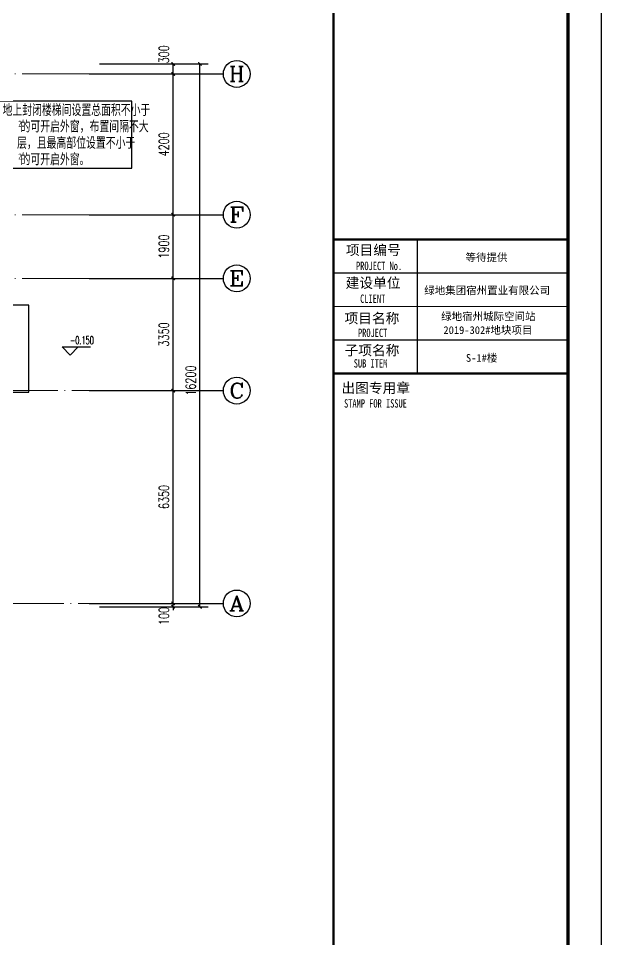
# Model space of a CAD drawing. Extents: x 1247970 to 1725648, y 860327 to 1277876.
# Drawn here: x 1366674 to 1384070, y 1127524 to 1155014 of the extents above; entities that cross this region are included whole.
import ezdxf
from ezdxf.enums import TextEntityAlignment as Align

# ---------------------------------------------------------------- set-up
doc = ezdxf.new("R2010")
doc.units = 0
doc.header["$LTSCALE"] = 1000
doc.header["$MEASUREMENT"] = 0
doc.linetypes.add('DOTE', pattern=[2.42, 2, -0.2, 0.02, -0.2])
doc.layers.get('0').update_dxf_attribs({"color": 254})
for name, color, linetype in [('A-EQPM-MECH', 251, 'Continuous'), ('AXIS', 254, 'Continuous'), ('AXIS_TEXT', 7, 'Continuous'), ('C-AXIS(轴号)', 254, 'Continuous'), ('C-AXIS-T(字)', 254, 'Continuous'), ('DIM_ELEV', 254, 'Continuous'), ('H-P-BZ', 3, 'Continuous'), ('图框', 140, 'Continuous'), ('图签文字', 251, 'Continuous')]:
    doc.layers.add(name, color=color, linetype=linetype)
doc.layers.add('DOTE', color=14, linetype='DOTE', lineweight=9)
doc.layers.add('图签', color=147, linetype='Continuous', lineweight=18)
doc.styles.add('_TCH_AXIS', font='COMPLEX', dxfattribs={"bigfont": 'GBCBIG'})
doc.styles.add('_TCH_DIM', font='SIMPLEX.shx', dxfattribs={"width": 0.7, "bigfont": 'GBCBIG.shx'})
doc.styles.add('_TCH_DIM_T3', font='SIMPLEX.shx', dxfattribs={"width": 0.705882, "bigfont": 'GBCBIG.shx'})
doc.styles.add('COMPLEX', font='COMPLEX')
doc.styles.add('HZTXT', font='tssdeng.shx', dxfattribs={"width": 0.7, "bigfont": 'hztxt.shx'})
doc.styles.add('宋体', font='', dxfattribs={"height": 50})
doc.styles.add('建筑图签-1', font='simhei.ttf', dxfattribs={"width": 0.7})
doc.styles.get('宋体').set_extended_font_data('SimSun')
doc.dimstyles.new('_TCH_ARCH&&100', dxfattribs={"dimtxt": 297.5, "dimasz": 100, "dimexe": 250, "dimexo": 300, "dimgap": 126.25, "dimtad": 1, "dimdec": 0, "dimzin": 0, "dimdsep": 46, "dimtxsty": '_TCH_DIM_T3', "dimblk": 'ARCHTICK', "dimcen": 0.09, "dimclrt": 256, "dimazin": 2, "dimtfac": 1, "dimtdec": 0, "dimtix": 1, "dimtmove": 2, "dimatfit": 3, "dimfxl": 0, "dimtolj": 1, "dimtzin": 0, "dimarcsym": 0})

# ---------------------------------------------------------------- blocks, each defined once
blk = doc.blocks.new('tq123')
at = {"layer": '图框'}
for points, const_width in [([(-6995, 0), (-6995, 57400)], 70), ([(-6995, 35100), (5, 35100)], 70), ([(-6995, 35100), (5, 35100)], 70), ([(-4495, 31100), (-4495, 35100)], 35), ([(-6995, 34100), (5, 34100)], 35), ([(-6995, 33100), (5, 33100)], 35), ([(-6995, 32100), (5, 32100)], 35), ([(5, 31100), (-6995, 31100)], 70)]:
    blk.add_lwpolyline(points, dxfattribs=dict(at, const_width=const_width))
at = {"layer": '图框', "style": '建筑图签-1', "width": 0.7}
for s, p in [('PROJECT No.', (-6325, 34185, -1799)), ('CLIENT', (-6201, 33206)), ('PROJECT', (-6266, 32187)), ('SUB ITEM', (-6393, 31276)), ('STAMP FOR ISSUE', (-6682, 30081))]:
    blk.add_text(s, height=250, dxfattribs=at).set_placement(p)
at = {"layer": '图签', "color": 2, "style": '宋体'}
for s, height, p in [('等待提供', 229.3, (-3058, 34448)), ('绿地集团宿州置业有限公司', 229.34, (-4290, 33462)), ('绿地宿州城际空间站', 229.3, (-3785, 32688)), ('2019-302#地块项目', 229.34, (-3718, 32279)), ('S-1#楼', 229.3, (-3046, 31448))]:
    blk.add_text(s, height=height, dxfattribs=at).set_placement(p)
at = {"layer": '图签文字', "color": 7, "style": '建筑图签-1'}
for s, p in [('项目编号', (-6627, 34632)), ('建设单位', (-6635, 33655)), ('项目名称', (-6668, 32597)), ('子项名称', (-6668, 31640)), ('出图专用章', (-6759, 30518))]:
    blk.add_text(s, height=300, dxfattribs=at).set_placement(p)
blk = doc.blocks.new('_ArchTick')
at = {"color": 0, "linetype": 'ByBlock', "const_width": 0.4}
blk.add_lwpolyline([(-0.5, -0.5), (0.5, 0.5)], dxfattribs=at)
blk = doc.blocks.new('*D131')
at = {"layer": 'AXIS', "color": 0, "lineweight": -2, "transparency": 16777216}
for p, q in [((1369088, 1153656), (1372338, 1153656)), ((1372088, 1137456), (1372088, 1153656)), ((1369088, 1137456), (1372338, 1137456))]:
    blk.add_line(p, q, dxfattribs=at)
at = {"layer": 'Defpoints', "color": 0, "transparency": 16777216}
for p in [(1368788, 1153656), (1372088, 1153656), (1368788, 1137456)]:
    blk.add_point(p, dxfattribs=at)
at = {"layer": 'AXIS', "color": 0, "lineweight": -2, "transparency": 16777216, "xscale": 100, "yscale": 100, "zscale": 100}
for p, rotation in [((1372088, 1153656), 90), ((1372088, 1137456), 270)]:
    blk.add_blockref('_ArchTick', p, dxfattribs=dict(at, rotation=rotation))
at = {"layer": 'AXIS', "transparency": 16777216, "insert": (1371813, 1144206), "char_height": 297.5, "attachment_point": 5, "rotation": 90, "style": '_TCH_DIM_T3'}
blk.add_mtext('\\A1;16200', dxfattribs=at)
blk = doc.blocks.new('*D132')
at = {"layer": 'AXIS', "color": 0, "lineweight": -2, "transparency": 16777216}
for p, q in [((1369088, 1153656), (1371538, 1153656)), ((1371288, 1153356), (1371288, 1153656)), ((1369088, 1153356), (1371538, 1153356))]:
    blk.add_line(p, q, dxfattribs=at)
at = {"layer": 'Defpoints', "color": 0, "transparency": 16777216}
for p in [(1368788, 1153656), (1371288, 1153656), (1368788, 1153356)]:
    blk.add_point(p, dxfattribs=at)
at = {"layer": 'AXIS', "color": 0, "lineweight": -2, "transparency": 16777216, "xscale": 100, "yscale": 100, "zscale": 100}
for p, rotation in [((1371288, 1153656), 90), ((1371288, 1153356), 270)]:
    blk.add_blockref('_ArchTick', p, dxfattribs=dict(at, rotation=rotation))
at = {"layer": 'AXIS', "transparency": 16777216, "insert": (1371013, 1153945), "char_height": 297.5, "attachment_point": 5, "rotation": 90, "style": '_TCH_DIM_T3'}
blk.add_mtext('\\A1;300', dxfattribs=at)
blk = doc.blocks.new('*D133')
at = {"layer": 'AXIS', "color": 0, "lineweight": -2, "transparency": 16777216}
for p, q in [((1369088, 1153356), (1371538, 1153356)), ((1371288, 1149156), (1371288, 1153356)), ((1369088, 1149156), (1371538, 1149156))]:
    blk.add_line(p, q, dxfattribs=at)
at = {"layer": 'Defpoints', "color": 0, "transparency": 16777216}
for p in [(1368788, 1153356), (1371288, 1153356), (1368788, 1149156)]:
    blk.add_point(p, dxfattribs=at)
at = {"layer": 'AXIS', "color": 0, "lineweight": -2, "transparency": 16777216, "xscale": 100, "yscale": 100, "zscale": 100}
for p, rotation in [((1371288, 1153356), 90), ((1371288, 1149156), 270)]:
    blk.add_blockref('_ArchTick', p, dxfattribs=dict(at, rotation=rotation))
at = {"layer": 'AXIS', "transparency": 16777216, "insert": (1371013, 1151256), "char_height": 297.5, "attachment_point": 5, "rotation": 90, "style": '_TCH_DIM_T3'}
blk.add_mtext('\\A1;4200', dxfattribs=at)
blk = doc.blocks.new('*D134')
at = {"layer": 'AXIS', "color": 0, "lineweight": -2, "transparency": 16777216}
for p, q in [((1369088, 1149156), (1371538, 1149156)), ((1371288, 1147256), (1371288, 1149156)), ((1369088, 1147256), (1371538, 1147256))]:
    blk.add_line(p, q, dxfattribs=at)
at = {"layer": 'Defpoints', "color": 0, "transparency": 16777216}
for p in [(1368788, 1149156), (1371288, 1149156), (1368788, 1147256)]:
    blk.add_point(p, dxfattribs=at)
at = {"layer": 'AXIS', "color": 0, "lineweight": -2, "transparency": 16777216, "xscale": 100, "yscale": 100, "zscale": 100}
for p, rotation in [((1371288, 1149156), 90), ((1371288, 1147256), 270)]:
    blk.add_blockref('_ArchTick', p, dxfattribs=dict(at, rotation=rotation))
at = {"layer": 'AXIS', "transparency": 16777216, "insert": (1371013, 1148206), "char_height": 297.5, "attachment_point": 5, "rotation": 90, "style": '_TCH_DIM_T3'}
blk.add_mtext('\\A1;1900', dxfattribs=at)
blk = doc.blocks.new('*D135')
at = {"layer": 'AXIS', "color": 0, "lineweight": -2, "transparency": 16777216}
for p, q in [((1369088, 1147256), (1371538, 1147256)), ((1371288, 1143906), (1371288, 1147256)), ((1369088, 1143906), (1371538, 1143906))]:
    blk.add_line(p, q, dxfattribs=at)
at = {"layer": 'Defpoints', "color": 0, "transparency": 16777216}
for p in [(1368788, 1147256), (1371288, 1147256), (1368788, 1143906)]:
    blk.add_point(p, dxfattribs=at)
at = {"layer": 'AXIS', "color": 0, "lineweight": -2, "transparency": 16777216, "xscale": 100, "yscale": 100, "zscale": 100}
for p, rotation in [((1371288, 1147256), 90), ((1371288, 1143906), 270)]:
    blk.add_blockref('_ArchTick', p, dxfattribs=dict(at, rotation=rotation))
at = {"layer": 'AXIS', "transparency": 16777216, "insert": (1371013, 1145581), "char_height": 297.5, "attachment_point": 5, "rotation": 90, "style": '_TCH_DIM_T3'}
blk.add_mtext('\\A1;3350', dxfattribs=at)
blk = doc.blocks.new('*D136')
at = {"layer": 'AXIS', "color": 0, "lineweight": -2, "transparency": 16777216}
for p, q in [((1369088, 1143906), (1371538, 1143906)), ((1371288, 1137556), (1371288, 1143906)), ((1369088, 1137556), (1371538, 1137556))]:
    blk.add_line(p, q, dxfattribs=at)
at = {"layer": 'Defpoints', "color": 0, "transparency": 16777216}
for p in [(1368788, 1143906), (1371288, 1143906), (1368788, 1137556)]:
    blk.add_point(p, dxfattribs=at)
at = {"layer": 'AXIS', "color": 0, "lineweight": -2, "transparency": 16777216, "xscale": 100, "yscale": 100, "zscale": 100}
for p, rotation in [((1371288, 1143906), 90), ((1371288, 1137556), 270)]:
    blk.add_blockref('_ArchTick', p, dxfattribs=dict(at, rotation=rotation))
at = {"layer": 'AXIS', "transparency": 16777216, "insert": (1371013, 1140731), "char_height": 297.5, "attachment_point": 5, "rotation": 90, "style": '_TCH_DIM_T3'}
blk.add_mtext('\\A1;6350', dxfattribs=at)
blk = doc.blocks.new('*D137')
at = {"layer": 'AXIS', "color": 0, "lineweight": -2, "transparency": 16777216}
for p, q in [((1369088, 1137556), (1371538, 1137556)), ((1371288, 1137556), (1371288, 1137656)), ((1371288, 1137456), (1371288, 1137556)), ((1369088, 1137456), (1371538, 1137456)), ((1371288, 1137456), (1371288, 1137356))]:
    blk.add_line(p, q, dxfattribs=at)
at = {"layer": 'Defpoints', "color": 0, "transparency": 16777216}
for p in [(1368788, 1137556), (1371288, 1137556), (1368788, 1137456)]:
    blk.add_point(p, dxfattribs=at)
at = {"layer": 'AXIS', "color": 0, "lineweight": -2, "transparency": 16777216, "xscale": 100, "yscale": 100, "zscale": 100}
for p, rotation in [((1371288, 1137556), 270), ((1371288, 1137456), 90)]:
    blk.add_blockref('_ArchTick', p, dxfattribs=dict(at, rotation=rotation))
at = {"layer": 'AXIS', "transparency": 16777216, "insert": (1371013, 1137181), "char_height": 297.5, "attachment_point": 5, "rotation": 90, "style": '_TCH_DIM_T3'}
blk.add_mtext('\\A1;100', dxfattribs=at)
blk = doc.blocks.new('_AXISO')
blk.add_circle((0, 0), 0.5)
at = {"layer": 'AXIS_TEXT', "style": 'COMPLEX', "width": 1.041667}
blk.add_attdef('A', text='', height=0.56, dxfattribs=at).set_placement((-0.25, -0.28), (0.25, -0.28), align=Align.FIT)

msp = doc.modelspace()

# ---------------------------------------------------------------- linework, layer by layer
at = {"layer": 'A-EQPM-MECH'}
msp.add_lwpolyline([(1365287.7, 1143856.1), (1366987.7, 1143856.1), (1366987.7, 1146456.1), (1365187.7, 1146456.1)], dxfattribs=at)
at = {"layer": 'C-AXIS(轴号)'}
for p, q in [((1368787.7, 1153356.1), (1372787.7, 1153356.1)), ((1368787.7, 1149156.1), (1372787.7, 1149156.1)), ((1368787.7, 1147256.1), (1372787.7, 1147256.1)), ((1368787.7, 1143906.1), (1372787.7, 1143906.1)), ((1368787.7, 1137556.1), (1372787.7, 1137556.1))]:
    msp.add_line(p, q, dxfattribs=at)
at = {"layer": 'DIM_ELEV'}
for p, q in [((1368218.8, 1144969.3), (1367978.8, 1145209.3)), ((1367978.8, 1145209.3), (1368827.1, 1145209.3)), ((1368218.8, 1144969.3), (1368458.8, 1145209.3))]:
    msp.add_line(p, q, dxfattribs=at)
at = {"layer": 'DOTE'}
for p, q in [((1368787.7, 1153356.1), (1291011.4, 1153356.1)), ((1368787.7, 1149156.1), (1327187.7, 1149156.1)), ((1368787.7, 1147256.1), (1357387.7, 1147256.1)), ((1310187.7, 1143906.1), (1368787.7, 1143906.1)), ((1291011.4, 1137556.1), (1368787.7, 1137556.1))]:
    msp.add_line(p, q, dxfattribs=at)
at = {"layer": 'H-P-BZ', "lineweight": -2}
msp.add_lwpolyline([(1366059.3, 1150541), (1370059.3, 1150541), (1370059.3, 1152541), (1366059.3, 1152541)], close=True, dxfattribs=at)
at = {"layer": '图框'}
msp.add_lwpolyline([(1278969.8, 1112318.7), (1384069.8, 1112318.7), (1384069.8, 1171718.7), (1278969.8, 1171718.7)], close=True, dxfattribs=at)
at = {"layer": '图框', "const_width": 100}
msp.add_lwpolyline([(1281469.8, 1113318.7), (1383069.8, 1113318.7), (1383069.8, 1170718.7), (1281469.8, 1170718.7)], close=True, dxfattribs=at)

# ---------------------------------------------------------------- block references
msp.add_blockref('tq123', (1383069.8, 1113318.7))
at = {"layer": 'C-AXIS(轴号)'}
ref = msp.add_blockref('_AXISO', (1373187.7, 1153356.1), dxfattribs=dict(at, xscale=800, yscale=800, zscale=800))
ref.add_attrib('A', 'H', dxfattribs={"layer": 'C-AXIS-T(字)', "height": 452.5, "style": '_TCH_AXIS', "width": 1.05}).set_placement((1372961.4, 1153129.9), (1373414, 1153129.9), align=Align.FIT)
ref = msp.add_blockref('_AXISO', (1373187.7, 1149156.1), dxfattribs=dict(at, xscale=800, yscale=800, zscale=800))
ref.add_attrib('A', 'F', dxfattribs={"layer": 'C-AXIS-T(字)', "height": 452.5, "style": '_TCH_AXIS', "width": 1.3125}).set_placement((1372961.4, 1148929.9), (1373414, 1148929.9), align=Align.FIT)
ref = msp.add_blockref('_AXISO', (1373187.7, 1147256.1), dxfattribs=dict(at, xscale=800, yscale=800, zscale=800))
ref.add_attrib('A', 'E', dxfattribs={"layer": 'C-AXIS-T(字)', "height": 452.5, "style": '_TCH_AXIS', "width": 1.3125}).set_placement((1372961.4, 1147029.9), (1373414, 1147029.9), align=Align.FIT)
ref = msp.add_blockref('_AXISO', (1373187.7, 1143906.1), dxfattribs=dict(at, xscale=800, yscale=800, zscale=800))
ref.add_attrib('A', 'C', dxfattribs={"layer": 'C-AXIS-T(字)', "height": 452.5, "style": '_TCH_AXIS', "width": 1.4}).set_placement((1372961.4, 1143679.9), (1373414, 1143679.9), align=Align.FIT)
ref = msp.add_blockref('_AXISO', (1373187.7, 1137556.1), dxfattribs=dict(at, xscale=800, yscale=800, zscale=800))
ref.add_attrib('A', 'A', dxfattribs={"layer": 'C-AXIS-T(字)', "height": 452.5, "style": '_TCH_AXIS', "width": 1.166667}).set_placement((1372961.4, 1137329.9), (1373414, 1137329.9), align=Align.FIT)

# ---------------------------------------------------------------- texts
at = {"layer": 'DIM_ELEV', "color": 7, "style": '_TCH_DIM', "width": 0.494118}
msp.add_text('-0.150', height=238, dxfattribs=at).set_placement((1368209.5, 1145289.4))
at = {"layer": 'H-P-BZ', "color": 7, "style": 'HZTXT', "width": 0.7}
for s, height, p in [('地上封闭楼梯间设置总面积不小于', 350, (1366199.3, 1152101)), ('2', 175, (1366670.5, 1151786)), ('的可开启外窗，布置间隔不大', 350, (1366736.4, 1151611)), ('层，且最高部位设置不小于', 350, (1366632.8, 1151121)), ('的可开启外窗。', 350, (1366736.4, 1150631)), ('2', 175, (1366670.5, 1150806))]:
    msp.add_text(s, height=height, dxfattribs=at).set_placement(p)

# ---------------------------------------------------------------- dimensions: what is measured, and where the dimension line sits
at = {"layer": 'AXIS'}
for base, p1, p2, text, picture, middle in [((1371287.7, 1153656.1), (1368787.7, 1153356.1), (1368787.7, 1153656.1), '300', '*D132', (1371012.7, 1153945.1)), ((1372087.7, 1153656.1), (1368787.7, 1137456.1), (1368787.7, 1153656.1), '16200', '*D131', (1371812.7, 1144206.1)), ((1371287.7, 1137556.1), (1368787.7, 1137456.1), (1368787.7, 1137556.1), '100', '*D137', (1371012.7, 1137181.1))]:
    dim = msp.add_linear_dim(base=base, p1=p1, p2=p2, angle=90, text=text, dimstyle='_TCH_ARCH&&100', dxfattribs=at)
    dim.commit()
    dim.dimension.update_dxf_attribs({"geometry": picture, "text_midpoint": middle, "dimtype": 129})
for p1, p2, text, picture, middle in [((1368787.7, 1149156.1), (1368787.7, 1153356.1), '4200', '*D133', (1371012.7, 1151256.1)), ((1368787.7, 1147256.1), (1368787.7, 1149156.1), '1900', '*D134', (1371012.7, 1148206.1)), ((1368787.7, 1143906.1), (1368787.7, 1147256.1), '3350', '*D135', (1371012.7, 1145581.1)), ((1368787.7, 1137556.1), (1368787.7, 1143906.1), '6350', '*D136', (1371012.7, 1140731.1))]:
    dim = msp.add_aligned_dim(p1=p1, p2=p2, distance=-2500, text=text, dimstyle='_TCH_ARCH&&100', dxfattribs=at)
    dim.commit()
    dim.dimension.update_dxf_attribs({"geometry": picture, "text_midpoint": middle})

doc.saveas('drawing.dxf')
